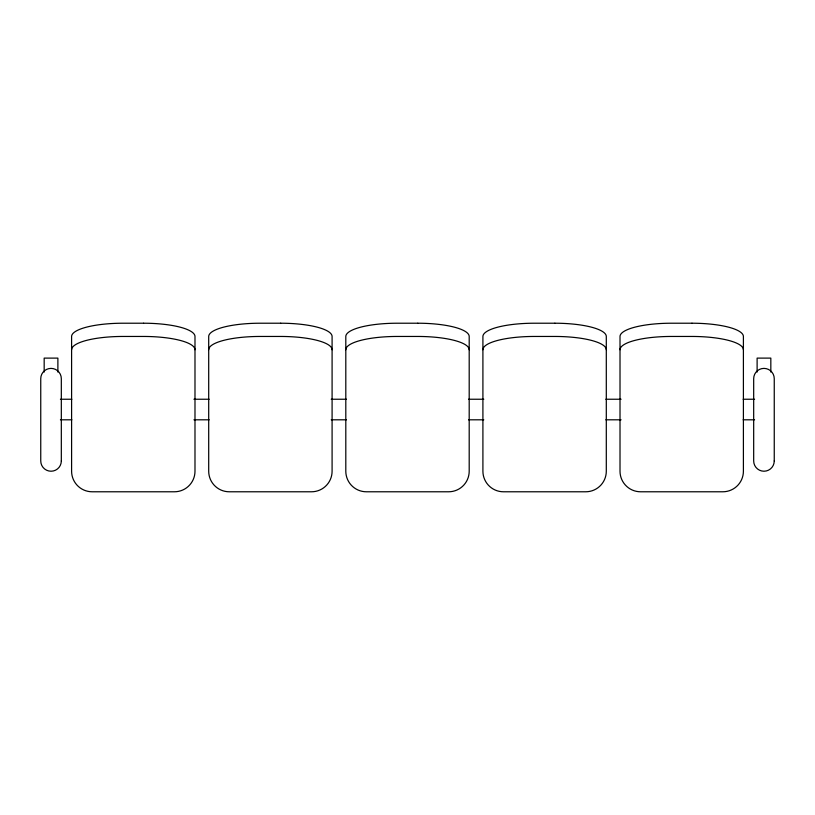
<?xml version="1.0" encoding="UTF-8"?>
<svg xmlns="http://www.w3.org/2000/svg" width="815" height="815" viewBox="0 0 815 815"><rect width="100%" height="100%" fill="white"/><g stroke="black" fill="none" stroke-linecap="round" stroke-linejoin="round"><path stroke-width="1.22" d="M60.432 399.238L71.873 399.238M193.919 399.238L209.17 399.238M331.216 399.238L346.477 399.238M468.523 399.238L483.784 399.238M605.83 399.238L621.081 399.238M743.127 399.238L754.568 399.238M60.432 419.807L71.873 419.807M193.919 419.807L209.17 419.807M331.216 419.807L346.477 419.807M468.523 419.807L483.784 419.807M605.83 419.807L621.081 419.807M743.127 419.807L754.568 419.807M770.827 372.078L770.827 358.111L757.115 358.111L757.115 372.078M57.885 372.078L57.885 358.111L44.173 358.111L44.173 372.078M620.011 349.767A51.416 13.305 0 0 1 671.428 336.452L691.986 336.452A51.416 13.305 0 0 1 743.402 349.767M482.908 349.767A51.416 13.305 0 0 1 534.324 336.452L554.883 336.452A51.416 13.305 0 0 1 606.299 349.767M345.805 349.767A51.416 13.305 0 0 1 397.221 336.452L417.779 336.452A51.416 13.305 0 0 1 469.196 349.767M208.701 349.767A51.416 13.305 0 0 1 260.117 336.452L280.676 336.452A51.416 13.305 0 0 1 332.092 349.767M71.598 349.767A51.416 13.305 0 0 1 123.014 336.452L143.572 336.452A51.416 13.305 0 0 1 194.989 349.767M143.572 323.219L123.014 323.219A51.416 13.305 0 0 0 71.598 336.524L71.598 471.223A20.569 20.569 0 0 0 92.166 491.781L174.42 491.781A20.569 20.569 0 0 0 194.989 471.223L194.989 336.524A51.416 13.305 0 0 0 143.572 323.219M280.676 323.219L260.117 323.219A51.416 13.305 0 0 0 208.701 336.524L208.701 471.223A20.569 20.569 0 0 0 229.27 491.781L311.524 491.781A20.569 20.569 0 0 0 332.092 471.223L332.092 336.524A51.416 13.305 0 0 0 280.676 323.219M417.779 323.219L397.221 323.219A51.416 13.305 0 0 0 345.805 336.524L345.805 471.223A20.569 20.569 0 0 0 366.373 491.781L448.627 491.781A20.569 20.569 0 0 0 469.196 471.223L469.196 336.524A51.416 13.305 0 0 0 417.779 323.219M554.883 323.219L534.324 323.219A51.416 13.305 0 0 0 482.908 336.524L482.908 471.223A20.569 20.569 0 0 0 503.476 491.781L585.73 491.781A20.569 20.569 0 0 0 606.299 471.223L606.299 336.524A51.416 13.305 0 0 0 554.883 323.219M691.986 323.219L671.428 323.219A51.416 13.305 0 0 0 620.011 336.524L620.011 471.223A20.569 20.569 0 0 0 640.58 491.781L722.834 491.781A20.569 20.569 0 0 0 743.402 471.223L743.402 336.524A51.416 13.305 0 0 0 691.986 323.219M774.25 460.933L774.25 378.68A10.279 10.279 0 0 0 763.971 368.39A10.279 10.279 0 0 0 753.681 378.68L753.681 460.933A10.279 10.279 0 0 0 763.971 471.223A10.279 10.279 0 0 0 774.25 460.933M61.319 460.933L61.319 378.68A10.279 10.279 0 0 0 51.029 368.39A10.279 10.279 0 0 0 40.75 378.68L40.75 460.933A10.279 10.279 0 0 0 51.029 471.223A10.279 10.279 0 0 0 61.319 460.933"/></g></svg>
